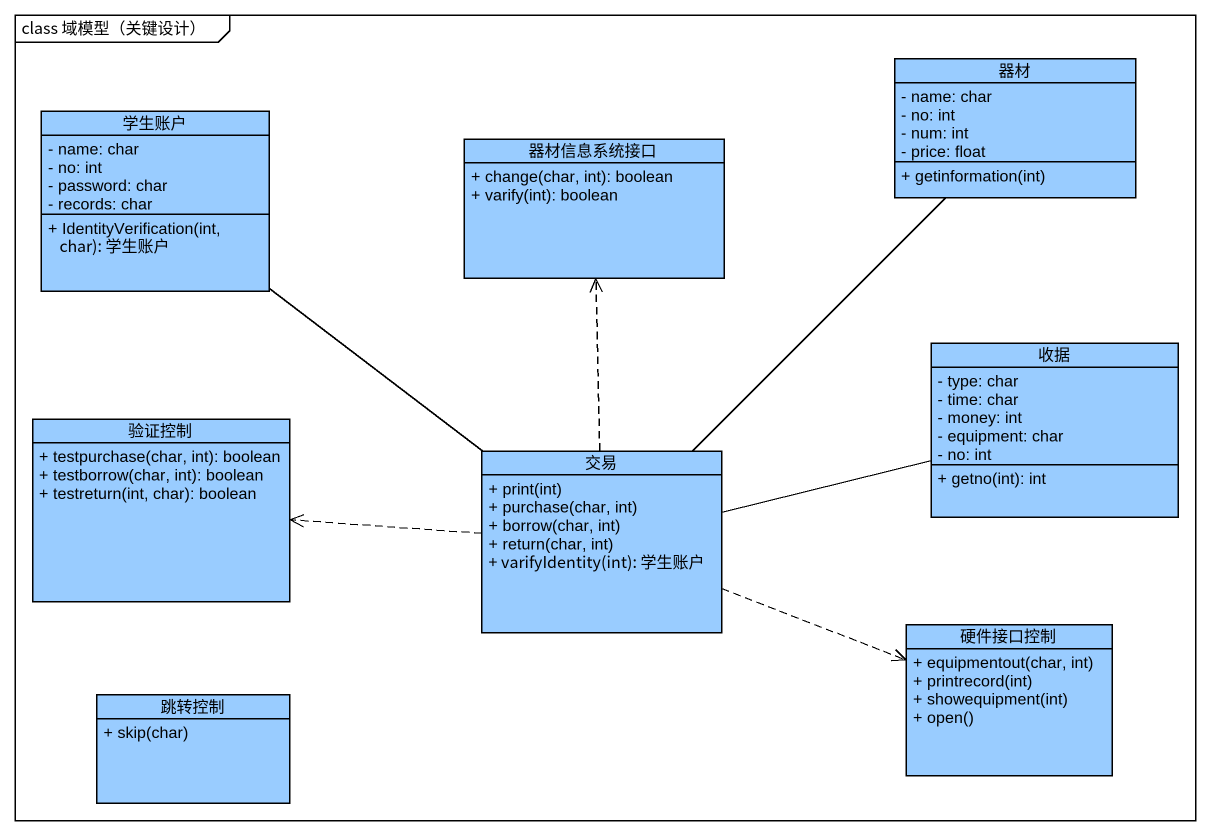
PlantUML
@startuml
mainframe class 域模型（关键设计）
hide circle
hide empty members
skinparam classAttributeIconSize 0
class 器材 #99CCFF {
  - name: char
  - no: int
  - num: int
  - price: float
  + getinformation(int)
}
class 学生账户 #99CCFF {
  - name: char
  - no: int
  - password: char
  - records: char
  + IdentityVerification(int, char): 学生账户
}
class 器材信息系统接口 #99CCFF {
  + change(char, int): boolean
  + varify(int): boolean
}
class 收据 #99CCFF {
  - type: char
  - time: char
  - money: int
  - equipment: char
  - no: int
  + getno(int): int
}
class 验证控制 #99CCFF {
  + testpurchase(char, int): boolean
  + testborrow(char, int): boolean
  + testreturn(int, char): boolean
}
class 交易 #99CCFF {
  + print(int)
  + purchase(char, int)
  + borrow(char, int)
  + return(char, int)
  + varifyIdentity(int): 学生账户
}
class 硬件接口控制 #99CCFF {
  + equipmentout(char, int)
  + printrecord(int)
  + showequipment(int)
  + open()
}
class 跳转控制 #99CCFF {
  + skip(char)
}
交易 -up- 器材
交易 -up- 学生账户
交易 .up.> 器材信息系统接口
交易 -right- 收据
交易 .left.> 验证控制
交易 .right.> 硬件接口控制
@enduml
